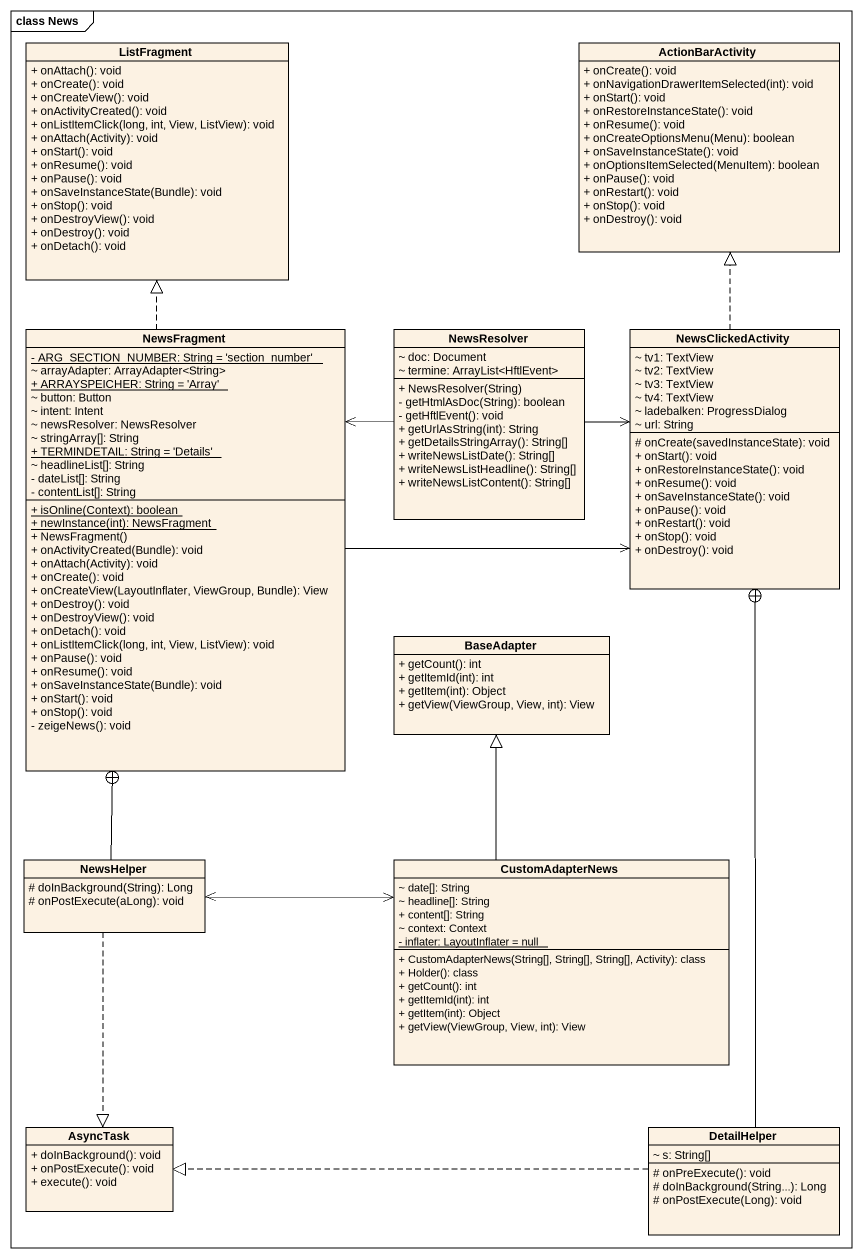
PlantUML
@startuml
mainframe class News
hide circle
hide empty members
skinparam classAttributeIconSize 0
class ListFragment {
  + onAttach(): void
  + onCreate(): void
  + onCreateView(): void
  + onActivityCreated(): void
  + onListItemClick(long, int, View, ListView): void
  + onAttach(Activity): void
  + onStart(): void
  + onResume(): void
  + onPause(): void
  + onSaveInstanceState(Bundle): void
  + onStop(): void
  + onDestroyView(): void
  + onDestroy(): void
  + onDetach(): void
}
class ActionBarActivity {
  + onCreate(): void
  + onNavigationDrawerItemSelected(int): void
  + onStart(): void
  + onRestoreInstanceState(): void
  + onResume(): void
  + onCreateOptionsMenu(Menu): boolean
  + onSaveInstanceState(): void
  + onOptionsItemSelected(MenuItem): boolean
  + onPause(): void
  + onRestart(): void
  + onStop(): void
  + onDestroy(): void
}
class NewsFragment {
  {static} - ARG_SECTION_NUMBER: String = 'section_number'
  ~ arrayAdapter: ArrayAdapter<String>
  {static} + ARRAYSPEICHER: String = 'Array'
  ~ button: Button
  ~ intent: Intent
  ~ newsResolver: NewsResolver
  ~ stringArray[]: String
  {static} + TERMINDETAIL: String = 'Details'
  ~ headlineList[]: String
  - dateList[]: String
  - contentList[]: String
  {static} + isOnline(Context): boolean
  {static} + newInstance(int): NewsFragment
  + NewsFragment()
  + onActivityCreated(Bundle): void
  + onAttach(Activity): void
  + onCreate(): void
  + onCreateView(LayoutInflater, ViewGroup, Bundle): View
  + onDestroy(): void
  + onDestroyView(): void
  + onDetach(): void
  + onListItemClick(long, int, View, ListView): void
  + onPause(): void
  + onResume(): void
  + onSaveInstanceState(Bundle): void
  + onStart(): void
  + onStop(): void
  - zeigeNews(): void
}
class NewsResolver {
  ~ doc: Document
  ~ termine: ArrayList<HftlEvent>
  + NewsResolver(String)
  - getHtmlAsDoc(String): boolean
  - getHftlEvent(): void
  + getUrlAsString(int): String
  + getDetailsStringArray(): String[]
  + writeNewsListDate(): String[]
  + writeNewsListHeadline(): String[]
  + writeNewsListContent(): String[]
}
class NewsClickedActivity {
  ~ tv1: TextView
  ~ tv2: TextView
  ~ tv3: TextView
  ~ tv4: TextView
  ~ ladebalken: ProgressDialog
  ~ url: String
  # onCreate(savedInstanceState): void
  + onStart(): void
  + onRestoreInstanceState(): void
  + onResume(): void
  + onSaveInstanceState(): void
  + onPause(): void
  + onRestart(): void
  + onStop(): void
  + onDestroy(): void
}
class BaseAdapter {
  + getCount(): int
  + getItemId(int): int
  + getItem(int): Object
  + getView(ViewGroup, View, int): View
}
class NewsHelper {
  # doInBackground(String): Long
  # onPostExecute(aLong): void
}
class CustomAdapterNews {
  ~ date[]: String
  ~ headline[]: String
  + content[]: String
  ~ context: Context
  {static} - inflater: LayoutInflater = null
  + CustomAdapterNews(String[], String[], String[], Activity): class
  + Holder(): class
  + getCount(): int
  + getItemId(int): int
  + getItem(int): Object
  + getView(ViewGroup, View, int): View
}
class AsyncTask {
  + doInBackground(): void
  + onPostExecute(): void
  + execute(): void
}
class DetailHelper {
  ~ s: String[]
  # onPreExecute(): void
  # doInBackground(String...): Long
  # onPostExecute(Long): void
}
NewsFragment .up.|> ListFragment
NewsFragment <-right- NewsResolver
NewsFragment -right-> NewsClickedActivity
NewsResolver -right-> NewsClickedActivity
NewsClickedActivity .up.|> ActionBarActivity
NewsHelper -up-+ NewsFragment
NewsHelper <-right-> CustomAdapterNews
NewsHelper ..|> AsyncTask
CustomAdapterNews -up-|> BaseAdapter
DetailHelper -up-+ NewsClickedActivity
DetailHelper .left.|> AsyncTask
@enduml
